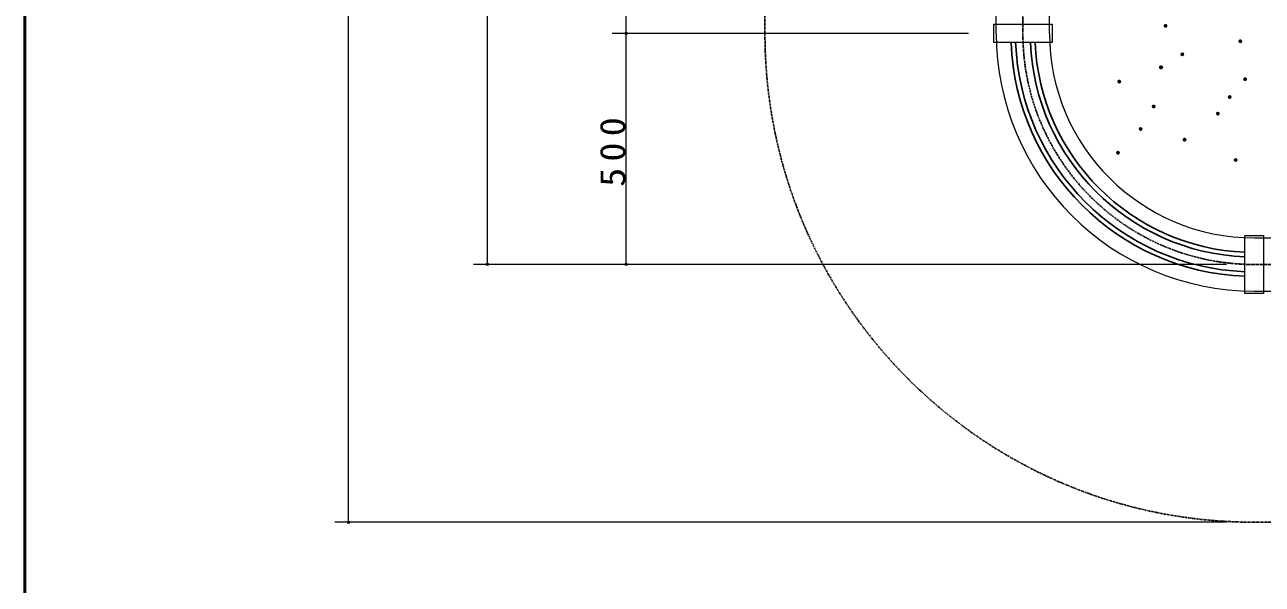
# Model space of a CAD drawing. Units: millimetres, scale not verified. Extents: x -11550 to 0, y 0 to 8010.
# Drawn here: x -11550 to -8875, y 3061 to 4271 of the extents above; entities that cross this region are included whole.
import ezdxf

# ---------------------------------------------------------------- set-up
doc = ezdxf.new("R2010")
doc.units = ezdxf.units.MM
doc.linetypes.add('USER2', pattern=[6, 3, -1, 1, -1])
doc.linetypes.add('USER3', pattern=[8, 3, -1, 1, -1, 1, -1])
for name, color, linetype, lineweight in [('A3図枠', 7, 'Continuous', 25), ('線', 7, 'Continuous', 25), ('補助', 2, 'Continuous', 50)]:
    doc.layers.add(name, color=color, linetype=linetype, lineweight=lineweight)
doc.styles.add('ＭＳ ゴシック', font='')
doc.styles.get('ＭＳ ゴシック').set_extended_font_data('MS Gothic')

# ---------------------------------------------------------------- blocks, each defined once
blk = doc.blocks.new('dimension_origin')
at = {"color": 0, "linetype": 'Continuous', "lineweight": -2}
blk.add_circle((0, 0), 1.25, dxfattribs=at)

msp = doc.modelspace()

# ---------------------------------------------------------------- linework, layer by layer
at = {"layer": 'A3図枠', "lineweight": 50}
msp.add_line((-11550, 8010), (-11550, 0), dxfattribs=at)
at = {"layer": '線', "color": 2, "linetype": 'USER3'}
for p, q in [((-9950, 4252.5), (-9950, 5752.5)), ((-8892.5, 3195), (-7392.5, 3195))]:
    msp.add_line(p, q, dxfattribs=at)
at = {"layer": '線', "lineweight": 13}
for p, q in [((-9450, 4252.5), (-9450, 5752.5)), ((-9335, 4252.5), (-9335, 5752.5)), ((-8892.5, 3810), (-7392.5, 3810)), ((-8892.5, 3695), (-7392.5, 3695))]:
    msp.add_line(p, q, dxfattribs=at)
at = {"layer": '線', "color": 20, "linetype": 'USER2'}
for p, q in [((-9392.5, 5752.5), (-9392.5, 4252.5)), ((-8892.5, 3752.5), (-7392.5, 3752.5))]:
    msp.add_line(p, q, dxfattribs=at)
at = {"layer": '線', "lineweight": 13}
for points in [[(-9455.5, 4272.5), (-9329.5, 4272.5), (-9329.5, 4232.5), (-9455.5, 4232.5)], [(-8872.5, 3815.5), (-8872.5, 3689.5), (-8912.5, 3689.5), (-8912.5, 3815.5)]]:
    msp.add_lwpolyline(points, close=True, dxfattribs=at)
at = {"layer": '線', "color": 2, "linetype": 'USER3'}
msp.add_arc((-8892.5, 4252.5), 1057.5, 180, 270, dxfattribs=at)
at = {"layer": '線', "lineweight": 13}
for radius in [557.5, 442.5]:
    msp.add_arc((-8892.5, 4252.5), radius, 180, 270, dxfattribs=at)
at = {"layer": '線', "color": 2}
for radius, start, end in [(526, 182.17907, 267.82093), (516, 182.22132, 267.77868), (484, 182.36827, 267.63173), (474, 182.41826, 267.58174)]:
    msp.add_arc((-8892.5, 4252.5), radius, start, end, dxfattribs=at)
at = {"layer": '線', "color": 20, "linetype": 'USER2'}
msp.add_arc((-8892.5, 4252.5), 500, 180, 270, dxfattribs=at)
at = {"layer": '補助', "lineweight": 13}
for p, q in [((-10850, 3195), (-10850, 6810)), ((-10550, 3752.5), (-10550, 6252.5)), ((-10250, 4252.5), (-10250, 5752.5)), ((-9510, 4252.5), (-10280, 4252.5)), ((-9510, 4252.5), (-10280, 4252.5)), ((-10250, 3752.5), (-10250, 4252.5)), ((-8952.5, 3752.5), (-10580, 3752.5)), ((-8952.5, 3752.5), (-10280, 3752.5)), ((-8952.5, 3195), (-10880, 3195))]:
    msp.add_line(p, q, dxfattribs=at)
at = {"layer": '補助'}
for points in [[(-9084.102, 4267.716), (-9084.285, 4267.733), (-9084.463, 4267.783), (-9084.628, 4267.866), (-9084.775, 4267.977), (-9084.9, 4268.113), (-9084.997, 4268.27), (-9085.063, 4268.442), (-9085.097, 4268.624), (-9085.097, 4268.808), (-9085.063, 4268.99), (-9084.997, 4269.162), (-9084.9, 4269.319), (-9084.775, 4269.455), (-9084.628, 4269.566), (-9084.463, 4269.648), (-9084.285, 4269.699), (-9084.102, 4269.716), (-9083.918, 4269.699), (-9083.74, 4269.648), (-9083.575, 4269.566), (-9083.428, 4269.455), (-9083.304, 4269.319), (-9083.207, 4269.162), (-9083.14, 4268.99), (-9083.106, 4268.808), (-9083.106, 4268.624), (-9083.14, 4268.442), (-9083.207, 4268.27), (-9083.304, 4268.113), (-9083.428, 4267.977), (-9083.575, 4267.866), (-9083.74, 4267.783), (-9083.918, 4267.733)], [(-8922.353, 4234.355), (-8922.537, 4234.372), (-8922.714, 4234.423), (-8922.879, 4234.505), (-8923.027, 4234.616), (-8923.151, 4234.752), (-8923.248, 4234.909), (-8923.315, 4235.081), (-8923.349, 4235.263), (-8923.349, 4235.447), (-8923.315, 4235.629), (-8923.248, 4235.801), (-8923.151, 4235.958), (-8923.027, 4236.094), (-8922.879, 4236.205), (-8922.714, 4236.288), (-8922.537, 4236.338), (-8922.353, 4236.355), (-8922.169, 4236.338), (-8921.992, 4236.288), (-8921.826, 4236.205), (-8921.679, 4236.094), (-8921.555, 4235.958), (-8921.458, 4235.801), (-8921.391, 4235.629), (-8921.357, 4235.447), (-8921.357, 4235.263), (-8921.391, 4235.081), (-8921.458, 4234.909), (-8921.555, 4234.752), (-8921.679, 4234.616), (-8921.826, 4234.505), (-8921.992, 4234.423), (-8922.169, 4234.372)], [(-9047.89, 4206.117), (-9048.073, 4206.134), (-9048.251, 4206.185), (-9048.416, 4206.267), (-9048.563, 4206.378), (-9048.688, 4206.514), (-9048.785, 4206.671), (-9048.851, 4206.843), (-9048.885, 4207.025), (-9048.885, 4207.209), (-9048.851, 4207.391), (-9048.785, 4207.563), (-9048.688, 4207.72), (-9048.563, 4207.856), (-9048.416, 4207.967), (-9048.251, 4208.05), (-9048.073, 4208.1), (-9047.89, 4208.117), (-9047.706, 4208.1), (-9047.528, 4208.05), (-9047.363, 4207.967), (-9047.216, 4207.856), (-9047.092, 4207.72), (-9046.994, 4207.563), (-9046.928, 4207.391), (-9046.894, 4207.209), (-9046.894, 4207.025), (-9046.928, 4206.843), (-9046.994, 4206.671), (-9047.092, 4206.514), (-9047.216, 4206.378), (-9047.363, 4206.267), (-9047.528, 4206.185), (-9047.706, 4206.134)], [(-9094.372, 4177.898), (-9094.555, 4177.915), (-9094.733, 4177.966), (-9094.898, 4178.048), (-9095.045, 4178.159), (-9095.17, 4178.295), (-9095.267, 4178.452), (-9095.333, 4178.624), (-9095.367, 4178.806), (-9095.367, 4178.99), (-9095.333, 4179.172), (-9095.267, 4179.344), (-9095.17, 4179.501), (-9095.045, 4179.637), (-9094.898, 4179.748), (-9094.733, 4179.831), (-9094.555, 4179.881), (-9094.372, 4179.898), (-9094.188, 4179.881), (-9094.01, 4179.831), (-9093.845, 4179.748), (-9093.698, 4179.637), (-9093.574, 4179.501), (-9093.476, 4179.344), (-9093.41, 4179.172), (-9093.376, 4178.99), (-9093.376, 4178.806), (-9093.41, 4178.624), (-9093.476, 4178.452), (-9093.574, 4178.295), (-9093.698, 4178.159), (-9093.845, 4178.048), (-9094.01, 4177.966), (-9094.188, 4177.915)], [(-9093.372, 4177.898), (-9093.555, 4177.915), (-9093.733, 4177.966), (-9093.898, 4178.048), (-9094.045, 4178.159), (-9094.17, 4178.295), (-9094.267, 4178.452), (-9094.333, 4178.624), (-9094.367, 4178.806), (-9094.367, 4178.99), (-9094.333, 4179.172), (-9094.267, 4179.344), (-9094.17, 4179.501), (-9094.045, 4179.637), (-9093.898, 4179.748), (-9093.733, 4179.831), (-9093.555, 4179.881), (-9093.372, 4179.898), (-9093.188, 4179.881), (-9093.01, 4179.831), (-9092.845, 4179.748), (-9092.698, 4179.637), (-9092.574, 4179.501), (-9092.476, 4179.344), (-9092.41, 4179.172), (-9092.376, 4178.99), (-9092.376, 4178.806), (-9092.41, 4178.624), (-9092.476, 4178.452), (-9092.574, 4178.295), (-9092.698, 4178.159), (-9092.845, 4178.048), (-9093.01, 4177.966), (-9093.188, 4177.915)], [(-9184.232, 4147.103), (-9184.416, 4147.12), (-9184.593, 4147.171), (-9184.758, 4147.253), (-9184.906, 4147.364), (-9185.03, 4147.501), (-9185.127, 4147.658), (-9185.194, 4147.83), (-9185.228, 4148.011), (-9185.228, 4148.196), (-9185.194, 4148.377), (-9185.127, 4148.549), (-9185.03, 4148.706), (-9184.906, 4148.842), (-9184.758, 4148.954), (-9184.593, 4149.036), (-9184.416, 4149.086), (-9184.232, 4149.103), (-9184.048, 4149.086), (-9183.871, 4149.036), (-9183.706, 4148.954), (-9183.558, 4148.842), (-9183.434, 4148.706), (-9183.337, 4148.549), (-9183.27, 4148.377), (-9183.236, 4148.196), (-9183.236, 4148.011), (-9183.27, 4147.83), (-9183.337, 4147.658), (-9183.434, 4147.501), (-9183.558, 4147.364), (-9183.706, 4147.253), (-9183.871, 4147.171), (-9184.048, 4147.12)], [(-8912.083, 4152.236), (-8912.267, 4152.253), (-8912.444, 4152.303), (-8912.609, 4152.386), (-8912.757, 4152.497), (-8912.881, 4152.633), (-8912.978, 4152.79), (-8913.045, 4152.962), (-8913.079, 4153.144), (-8913.079, 4153.328), (-8913.045, 4153.51), (-8912.978, 4153.682), (-8912.881, 4153.839), (-8912.757, 4153.975), (-8912.609, 4154.086), (-8912.444, 4154.168), (-8912.267, 4154.219), (-8912.083, 4154.236), (-8911.899, 4154.219), (-8911.722, 4154.168), (-8911.557, 4154.086), (-8911.409, 4153.975), (-8911.285, 4153.839), (-8911.188, 4153.682), (-8911.121, 4153.51), (-8911.087, 4153.328), (-8911.087, 4153.144), (-8911.121, 4152.962), (-8911.188, 4152.79), (-8911.285, 4152.633), (-8911.409, 4152.497), (-8911.557, 4152.386), (-8911.722, 4152.303), (-8911.899, 4152.253)], [(-9109.776, 4093.213), (-9109.96, 4093.23), (-9110.137, 4093.28), (-9110.303, 4093.362), (-9110.45, 4093.474), (-9110.574, 4093.61), (-9110.671, 4093.767), (-9110.738, 4093.939), (-9110.772, 4094.12), (-9110.772, 4094.305), (-9110.738, 4094.486), (-9110.671, 4094.658), (-9110.574, 4094.815), (-9110.45, 4094.952), (-9110.303, 4095.063), (-9110.137, 4095.145), (-9109.96, 4095.196), (-9109.776, 4095.213), (-9109.592, 4095.196), (-9109.415, 4095.145), (-9109.25, 4095.063), (-9109.102, 4094.952), (-9108.978, 4094.815), (-9108.881, 4094.658), (-9108.814, 4094.486), (-9108.78, 4094.305), (-9108.78, 4094.12), (-9108.814, 4093.939), (-9108.881, 4093.767), (-9108.978, 4093.61), (-9109.102, 4093.474), (-9109.25, 4093.362), (-9109.415, 4093.28), (-9109.592, 4093.23)], [(-9109.776, 4093.213), (-9109.96, 4093.23), (-9110.137, 4093.28), (-9110.303, 4093.362), (-9110.45, 4093.474), (-9110.574, 4093.61), (-9110.671, 4093.767), (-9110.738, 4093.939), (-9110.772, 4094.12), (-9110.772, 4094.305), (-9110.738, 4094.486), (-9110.671, 4094.658), (-9110.574, 4094.815), (-9110.45, 4094.952), (-9110.303, 4095.063), (-9110.137, 4095.145), (-9109.96, 4095.196), (-9109.776, 4095.213), (-9109.592, 4095.196), (-9109.415, 4095.145), (-9109.25, 4095.063), (-9109.102, 4094.952), (-9108.978, 4094.815), (-9108.881, 4094.658), (-9108.814, 4094.486), (-9108.78, 4094.305), (-9108.78, 4094.12), (-9108.814, 4093.939), (-9108.881, 4093.767), (-9108.978, 4093.61), (-9109.102, 4093.474), (-9109.25, 4093.362), (-9109.415, 4093.28), (-9109.592, 4093.23)], [(-8945.46, 4113.742), (-8945.643, 4113.759), (-8945.821, 4113.81), (-8945.986, 4113.892), (-8946.133, 4114.003), (-8946.258, 4114.14), (-8946.355, 4114.297), (-8946.421, 4114.469), (-8946.455, 4114.65), (-8946.455, 4114.835), (-8946.421, 4115.016), (-8946.355, 4115.188), (-8946.258, 4115.345), (-8946.133, 4115.481), (-8945.986, 4115.593), (-8945.821, 4115.675), (-8945.643, 4115.725), (-8945.46, 4115.742), (-8945.276, 4115.725), (-8945.098, 4115.675), (-8944.933, 4115.593), (-8944.786, 4115.481), (-8944.662, 4115.345), (-8944.564, 4115.188), (-8944.498, 4115.016), (-8944.464, 4114.835), (-8944.464, 4114.65), (-8944.498, 4114.469), (-8944.564, 4114.297), (-8944.662, 4114.14), (-8944.786, 4114.003), (-8944.933, 4113.892), (-8945.098, 4113.81), (-8945.276, 4113.759)], [(-8971.134, 4077.815), (-8971.318, 4077.832), (-8971.495, 4077.883), (-8971.661, 4077.965), (-8971.808, 4078.076), (-8971.932, 4078.213), (-8972.029, 4078.37), (-8972.096, 4078.542), (-8972.13, 4078.723), (-8972.13, 4078.908), (-8972.096, 4079.089), (-8972.029, 4079.261), (-8971.932, 4079.418), (-8971.808, 4079.554), (-8971.661, 4079.666), (-8971.495, 4079.748), (-8971.318, 4079.798), (-8971.134, 4079.815), (-8970.95, 4079.798), (-8970.773, 4079.748), (-8970.608, 4079.666), (-8970.46, 4079.554), (-8970.336, 4079.418), (-8970.239, 4079.261), (-8970.172, 4079.089), (-8970.138, 4078.908), (-8970.138, 4078.723), (-8970.172, 4078.542), (-8970.239, 4078.37), (-8970.336, 4078.213), (-8970.46, 4078.076), (-8970.608, 4077.965), (-8970.773, 4077.883), (-8970.95, 4077.832)], [(-9138.018, 4044.454), (-9138.202, 4044.471), (-9138.379, 4044.522), (-9138.544, 4044.604), (-9138.692, 4044.715), (-9138.816, 4044.852), (-9138.913, 4045.009), (-9138.98, 4045.181), (-9139.014, 4045.362), (-9139.014, 4045.547), (-9138.98, 4045.728), (-9138.913, 4045.9), (-9138.816, 4046.057), (-9138.692, 4046.193), (-9138.544, 4046.305), (-9138.379, 4046.387), (-9138.202, 4046.437), (-9138.018, 4046.454), (-9137.834, 4046.437), (-9137.657, 4046.387), (-9137.492, 4046.305), (-9137.344, 4046.193), (-9137.22, 4046.057), (-9137.123, 4045.9), (-9137.056, 4045.728), (-9137.022, 4045.547), (-9137.022, 4045.362), (-9137.056, 4045.181), (-9137.123, 4045.009), (-9137.22, 4044.852), (-9137.344, 4044.715), (-9137.492, 4044.604), (-9137.657, 4044.522), (-9137.834, 4044.471)], [(-9043.023, 4021.358), (-9043.206, 4021.375), (-9043.384, 4021.426), (-9043.549, 4021.508), (-9043.696, 4021.619), (-9043.821, 4021.756), (-9043.918, 4021.913), (-9043.984, 4022.085), (-9044.018, 4022.266), (-9044.018, 4022.451), (-9043.984, 4022.632), (-9043.918, 4022.804), (-9043.821, 4022.961), (-9043.696, 4023.097), (-9043.549, 4023.209), (-9043.384, 4023.291), (-9043.206, 4023.341), (-9043.023, 4023.358), (-9042.839, 4023.341), (-9042.661, 4023.291), (-9042.496, 4023.209), (-9042.349, 4023.097), (-9042.225, 4022.961), (-9042.127, 4022.804), (-9042.061, 4022.632), (-9042.027, 4022.451), (-9042.027, 4022.266), (-9042.061, 4022.085), (-9042.127, 4021.913), (-9042.225, 4021.756), (-9042.349, 4021.619), (-9042.496, 4021.508), (-9042.661, 4021.426), (-9042.839, 4021.375)], [(-9186.8, 3993.13), (-9186.983, 3993.147), (-9187.161, 3993.197), (-9187.326, 3993.28), (-9187.473, 3993.391), (-9187.598, 3993.527), (-9187.695, 3993.684), (-9187.761, 3993.856), (-9187.795, 3994.038), (-9187.795, 3994.222), (-9187.761, 3994.404), (-9187.695, 3994.576), (-9187.598, 3994.732), (-9187.473, 3994.869), (-9187.326, 3994.98), (-9187.161, 3995.062), (-9186.983, 3995.113), (-9186.8, 3995.13), (-9186.616, 3995.113), (-9186.438, 3995.062), (-9186.273, 3994.98), (-9186.126, 3994.869), (-9186.001, 3994.732), (-9185.904, 3994.576), (-9185.838, 3994.404), (-9185.804, 3994.222), (-9185.804, 3994.038), (-9185.838, 3993.856), (-9185.904, 3993.684), (-9186.001, 3993.527), (-9186.126, 3993.391), (-9186.273, 3993.28), (-9186.438, 3993.197), (-9186.616, 3993.147)], [(-8932.628, 3977.509), (-8932.812, 3977.526), (-8932.989, 3977.576), (-8933.155, 3977.658), (-8933.302, 3977.77), (-8933.426, 3977.906), (-8933.523, 3978.063), (-8933.59, 3978.235), (-8933.624, 3978.416), (-8933.624, 3978.601), (-8933.59, 3978.782), (-8933.523, 3978.954), (-8933.426, 3979.111), (-8933.302, 3979.248), (-8933.155, 3979.359), (-8932.989, 3979.441), (-8932.812, 3979.492), (-8932.628, 3979.509), (-8932.444, 3979.492), (-8932.267, 3979.441), (-8932.102, 3979.359), (-8931.954, 3979.248), (-8931.83, 3979.111), (-8931.733, 3978.954), (-8931.666, 3978.782), (-8931.632, 3978.601), (-8931.632, 3978.416), (-8931.666, 3978.235), (-8931.733, 3978.063), (-8931.83, 3977.906), (-8931.954, 3977.77), (-8932.102, 3977.658), (-8932.267, 3977.576), (-8932.444, 3977.526)]]:
    msp.add_lwpolyline(points, close=True, dxfattribs=at)

# ---------------------------------------------------------------- block references
at = {"layer": '補助', "lineweight": 13, "xscale": 2, "yscale": 2}
for p, rotation in [((-10250, 4252.5), 270), ((-10250, 4252.5), 90), ((-10550, 3752.5), 90), ((-10250, 3752.5), 90), ((-10850, 3195), 90)]:
    msp.add_blockref('dimension_origin', p, dxfattribs=dict(at, rotation=rotation))

# ---------------------------------------------------------------- texts
at = {"layer": '補助', "insert": (-10251, 4002.5), "char_height": 54.99, "attachment_point": 8, "rotation": 90, "style": 'ＭＳ ゴシック'}
msp.add_mtext('\\T1.33;\\W1.1;500', dxfattribs=at)

doc.saveas('drawing.dxf')
